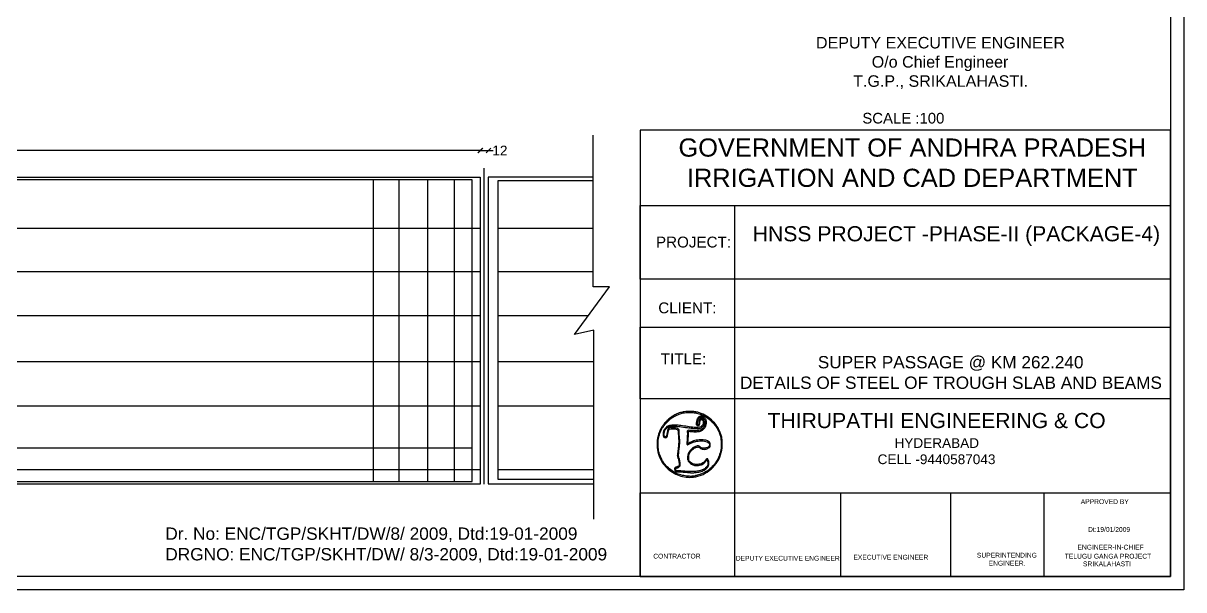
# Model space of a CAD drawing. Header units: millimetres. Extents: x 5124 to 6568637, y 2311 to 91879094.
# Drawn here: x 3503886 to 3527478, y 45931337 to 45942851 of the extents above; entities that cross this region are included whole.
import ezdxf

# ---------------------------------------------------------------- set-up
doc = ezdxf.new("R2010")
doc.units = ezdxf.units.MM
doc.header["$MEASUREMENT"] = 0
doc.layers.add('DIMENSION', color=7, linetype='Continuous')
doc.layers.add('DRAWING', color=7, linetype='Continuous')
doc.styles.get("Standard").update_dxf_attribs({"font": 'arial.ttf', "height": 200})
doc.dimstyles.get("Standard").update_dxf_attribs({"dimtxt": 200, "dimasz": 110, "dimexe": 0.18, "dimexo": 0.0625, "dimgap": 0.09, "dimtad": 0, "dimtih": 1, "dimtoh": 1, "dimdec": 0, "dimzin": 0, "dimdsep": 46, "dimtxsty": 'Standard', "dimblk": 'OBLIQUE', "dimcen": 0.09, "dimse1": 1, "dimse2": 1, "dimadec": 0, "dimazin": 0, "dimtfac": 1, "dimtdec": 0, "dimtofl": 0, "dimtmove": 0, "dimatfit": 3, "dimfxl": 1, "dimtolj": 1, "dimtzin": 0, "dimarcsym": 0})

# ---------------------------------------------------------------- blocks, each defined once
blk = doc.blocks.new('_Oblique')
at = {"color": 0, "linetype": 'ByBlock', "lineweight": -2}
blk.add_line((-0.5, -0.5), (0.5, 0.5), dxfattribs=at)
blk = doc.blocks.new('*D72')
at = {"layer": 'Defpoints', "color": 0}
for p in [(3513172, 45940263), (3478539, 45939723), (3513172, 45939723)]:
    blk.add_point(p, dxfattribs=at)
at = {"layer": 'DIMENSION', "color": 0, "lineweight": -2}
for p, q in [((3478539, 45940263), (3495489, 45940263)), ((3513172, 45940263), (3496223, 45940263))]:
    blk.add_line(p, q, dxfattribs=at)
at = {"layer": 'DIMENSION', "color": 0, "lineweight": -2, "xscale": 95, "yscale": 95, "zscale": 95, "rotation": 180}
blk.add_blockref('_Oblique', (3478539, 45940263), dxfattribs=at)
at = {"layer": 'DIMENSION', "color": 0, "lineweight": -2, "xscale": 95, "yscale": 95, "zscale": 95}
blk.add_blockref('_Oblique', (3513172, 45940263), dxfattribs=at)
at = {"layer": 'DIMENSION', "color": 0, "insert": (3495856, 45940263), "char_height": 200, "attachment_point": 5}
blk.add_mtext('\\A1;13188', dxfattribs=at)
blk = doc.blocks.new('*D71')
at = {"layer": 'Defpoints', "color": 0}
for p in [(3513347, 45940263), (3513180, 45939814), (3513347, 45939814)]:
    blk.add_point(p, dxfattribs=at)
at = {"layer": 'DIMENSION', "color": 0, "lineweight": -2}
for p, q in [((3513180, 45940263), (3513347, 45940263)), ((3513347, 45940263), (3513442, 45940263))]:
    blk.add_line(p, q, dxfattribs=at)
at = {"layer": 'DIMENSION', "color": 0, "lineweight": -2, "xscale": 95, "yscale": 95, "zscale": 95, "rotation": 180}
blk.add_blockref('_Oblique', (3513180, 45940263), dxfattribs=at)
at = {"layer": 'DIMENSION', "color": 0, "lineweight": -2, "xscale": 95, "yscale": 95, "zscale": 95}
blk.add_blockref('_Oblique', (3513347, 45940263), dxfattribs=at)
at = {"layer": 'DIMENSION', "color": 0, "insert": (3513575, 45940263), "char_height": 200, "attachment_point": 5}
blk.add_mtext('\\A1;12', dxfattribs=at)

msp = doc.modelspace()

# ---------------------------------------------------------------- linework, layer by layer
at = {"layer": 'DRAWING'}
for points in [[(3476387, 45965303.3), (3527477.9, 45965303.3), (3527477.9, 45931337.3), (3476387, 45931337.3)], [(3476654.2, 45965036.2), (3527210.8, 45965036.2), (3527210.8, 45931604.5), (3476654.2, 45931604.5)], [(3527210.8, 45940674.8), (3516426.6, 45940674.8), (3516426.6, 45931604.5), (3527210.8, 45931604.5)], [(3478539.1, 45939723), (3513172.5, 45939723), (3513172.5, 45933485.1), (3478539.1, 45933485.1)], [(3516426.6, 45939146.8), (3527210.8, 45939146.8), (3527210.8, 45937651.6), (3516426.6, 45937651.6)], [(3516426.6, 45936675.2), (3527210.8, 45936675.2), (3527210.8, 45935216), (3516426.6, 45935216)], [(3516426.6, 45933306.4), (3527210.8, 45933306.4), (3527210.8, 45931604.5), (3516426.6, 45931604.5)]]:
    msp.add_lwpolyline(points, close=True, dxfattribs=at)
for points in [[(3515484.1, 45932773.1), (3515484.1, 45936611.1), (3515090.3, 45936527.7), (3515806.3, 45937493.1), (3515472.2, 45937493.1), (3515472.2, 45940577.5)], [(3513247.5, 45939903.5), (3513247.5, 45933484.8)], [(3478737.9, 45939612.9), (3478737.9, 45933565.7), (3478737.9, 45933539.2), (3513011, 45933539.2), (3513011, 45939668.7), (3478737.9, 45939668.7), (3478737.9, 45939612.9)], [(3511000.5, 45939668.7), (3511000.5, 45933539.2)], [(3511520.5, 45939668.7), (3511520.5, 45933539.2)], [(3512106.5, 45939668.7), (3512106.5, 45933539.2)], [(3512649, 45939668.7), (3512649, 45933539.2)], [(3515472.2, 45939723), (3513338.9, 45939723), (3513338.9, 45933491.1), (3515484.1, 45933491.1)], [(3515472.2, 45939651), (3513532.2, 45939651), (3513532.2, 45933584.5), (3515484.1, 45933584.5)], [(3518341.6, 45939146.8), (3518341.6, 45931604.5)], [(3513172.5, 45938680.2), (3478737.9, 45938680.2)], [(3515472.2, 45938680.2), (3513532.2, 45938680.2)], [(3513172.5, 45937799.7), (3478737.9, 45937799.7)], [(3515472.2, 45937799.7), (3513532.2, 45937799.7)], [(3513172.5, 45936903.2), (3478737.9, 45936903.2)], [(3515368.8, 45936903.2), (3513532.2, 45936903.2)], [(3513172.5, 45935968.2), (3478737.9, 45935968.2)], [(3515484.1, 45935968.2), (3513532.2, 45935968.2)], [(3513172.5, 45935070.7), (3478737.9, 45935070.7)], [(3515484.1, 45935070.7), (3513532.2, 45935070.7)], [(3513011, 45934217.2), (3478737.9, 45934217.2)], [(3513172.5, 45933775.7), (3478737.9, 45933775.7)], [(3515484.1, 45933775.7), (3513532.2, 45933775.7)], [(3520496.4, 45933306.4), (3520496.4, 45931604.5)], [(3522733.9, 45933306.4), (3522733.9, 45931604.5)], [(3524633.6, 45933306.4), (3524633.6, 45931604.5)]]:
    msp.add_lwpolyline(points, dxfattribs=at)
for points in [[(3517322.9, 45934955.5, 0.011371), (3517249.6, 45934937.8, 0.02579), (3517195.4, 45934920.4, 0.027062), (3517144.8, 45934898, 0.013799), (3517083.8, 45934864.7, 0.049276), (3517028.7, 45934825, 0.020623), (3516962.6, 45934761.7, 0.020736), (3516900.7, 45934691.6, 0.039557), (3516858.1, 45934629.8, 0.070595), (3516789.9, 45934460.6, 0.067578), (3516770.1, 45934276.5, 0.067285), (3516800.1, 45934093.1, 0.06891), (3516877.6, 45933925.8, 0.057705), (3516968.8, 45933814.7, 0.054334), (3517084.7, 45933724.7, 0.05355), (3517218.9, 45933660.8, 0.052844), (3517364.3, 45933626.4, 0.040381), (3517446.1, 45933622.7, 0.03202), (3517534.2, 45933631.5, 0.031364), (3517622.6, 45933651.8, 0.03411), (3517705.2, 45933682.6, 0.075635), (3517870.6, 45933790, 0.073326), (3517998.6, 45933942.8, 0.073591), (3518076.7, 45934125.5, 0.077104), (3518096.9, 45934320, 0.004861), (3518093.7, 45934374, 0.019003), (3518090.1, 45934407.2, 0.02286), (3518084.3, 45934437, 0.009468), (3518073.9, 45934476.6, 0.065489), (3518009.9, 45934625.5, 0.057691), (3517907.2, 45934760, 0.058022), (3517777.2, 45934866.7, 0.068022), (3517632.7, 45934934, 0.035725), (3517559.9, 45934950.9, 0.021943), (3517472.4, 45934960.9, 0.021989), (3517387.3, 45934963, 0.048915)], [(3517597.9, 45934919.7, -0.010053), (3517645.6, 45934906, -0.02116), (3517681.9, 45934893.1, -0.022523), (3517715.5, 45934877.7, -0.013074), (3517754.5, 45934856.4, -0.040153), (3517827.4, 45934805.9, -0.032263), (3517897.2, 45934740.7, -0.031944), (3517958.7, 45934666.3, -0.036921), (3518007.1, 45934588, -0.012801), (3518023.5, 45934554.5, -0.018323), (3518036.1, 45934523.9, -0.011926), (3518044.9, 45934498.4, -0.421559), (3518042.2, 45934493.4, 0.438354), (3518041.8, 45934492.5, 0.035377), (3518043, 45934490, 0.030088), (3518045.1, 45934486.7, 0.016409), (3518048, 45934482.9, -0.136522), (3518062.3, 45934450.8, -0.015322), (3518071.9, 45934370.8, -0.019775), (3518076, 45934284.9, -0.035566), (3518071.6, 45934214.6, -0.046854), (3518042.1, 45934087.4, -0.049001), (3517989.8, 45933969.9, -0.049074), (3517915.7, 45933865, -0.047266), (3517821.7, 45933775, -0.036649), (3517771, 45933740.7, -0.020541), (3517705, 45933706.2, -0.020402), (3517638.5, 45933678.1, -0.050634), (3517587.4, 45933664.7, 0.011096), (3517577.9, 45933663, 0.006376), (3517566.5, 45933660.5, 0.006368), (3517555.2, 45933657.7, 0.010561), (3517545.7, 45933655.1, -0.075797), (3517457.6, 45933642.4, -0.036256), (3517343.5, 45933651.7, -0.035773), (3517227.3, 45933678.3, -0.053967), (3517132, 45933719.2, -0.043816), (3517024.1, 45933793, -0.050353), (3516936.2, 45933881.4, -0.04992), (3516867.1, 45933986.3, -0.041857), (3516815.3, 45934109.1, -0.041799), (3516800.1, 45934173.5, -0.022952), (3516791.9, 45934254.2, -0.022835), (3516791, 45934336.7, -0.036198), (3516798.6, 45934406.9, -0.027029), (3516813.2, 45934468.2, -0.021589), (3516835.3, 45934532.5, -0.021847), (3516862.4, 45934593.6, -0.030803), (3516892.2, 45934645.2, -0.030973), (3516928.5, 45934693.4, -0.014365), (3516981.2, 45934751.4, -0.013732), (3517035.3, 45934804.6, -0.048124), (3517074.1, 45934834.3, -0.015617), (3517105, 45934852.2, -0.006514), (3517147.7, 45934874.6, -0.006284), (3517190, 45934895.4, -0.02113), (3517218.5, 45934907.5, -0.047647), (3517303.8, 45934930.5, -0.034153), (3517402.1, 45934940.4, -0.033468), (3517503.4, 45934936.9, -0.039389)], [(3517636.2, 45934859.8, 0.079905), (3517618.7, 45934849, 0.042826), (3517600.9, 45934830.7, 0.042991), (3517586.9, 45934810.2, 0.097401), (3517581, 45934792.4, -0.017144), (3517579.3, 45934782.4, -0.007361), (3517576.5, 45934769.1, -0.007273), (3517573.1, 45934755.1, -0.009527), (3517569.6, 45934742.4, 0.057314), (3517565.1, 45934717.5, 0.105744), (3517568.2, 45934697.2, 0.129803), (3517578.5, 45934682.7, 0.112787), (3517595.2, 45934674.2, 0.089359), (3517615.1, 45934672.8, 0.205539), (3517627.8, 45934680.1, 0.119945), (3517635.7, 45934698, 0.023277), (3517640.1, 45934733.3, -0.017196), (3517644.2, 45934769.4, -0.101894), (3517650.7, 45934787.2, -0.209902), (3517661.3, 45934794.5, -0.109281), (3517677.7, 45934794, -0.199104), (3517698.2, 45934778.8, -0.104543), (3517708.7, 45934748.2, -0.087788), (3517706.7, 45934710.9, -0.092435), (3517692, 45934677.2, -0.140361), (3517657.9, 45934648.8, -0.085225), (3517606.5, 45934635.9, -0.045138), (3517525.8, 45934637, -0.010085), (3517389, 45934654.1, 0.001129), (3517256.4, 45934673.2, 0.010475), (3517198.9, 45934680, 0.019654), (3517155.3, 45934682.6, 0.009807), (3517100.1, 45934682.6, 0.021045), (3517041.9, 45934679, 0.064199), (3517003.4, 45934669.9, 0.07759), (3516972.6, 45934652.5, 0.04157), (3516940.6, 45934622.5, 0.033858), (3516918.6, 45934594.6, 0.055821), (3516904.6, 45934568.2, 0.056084), (3516896.8, 45934539.3, 0.03454), (3516893.9, 45934504.2, 0.036481), (3516895.9, 45934468.9, 0.103396), (3516904.1, 45934445.7, 0.148662), (3516918.7, 45934432.6, 0.109578), (3516940, 45934427.9, 0.120124), (3516961, 45934433, 0.145), (3516975.6, 45934447.1, 0.076305), (3516986.1, 45934474.5, 0.015923), (3516995.3, 45934525.3, -0.009484), (3516999.6, 45934550.5, -0.012925), (3517004.4, 45934573, -0.009784), (3517009.3, 45934591.4, -0.12767), (3517012.9, 45934597.5, -0.187867), (3517026.6, 45934603.6, -0.006627), (3517085.9, 45934605.3, -0.01166), (3517143.3, 45934604.9, -0.060862), (3517174.5, 45934600.2, -0.161099), (3517187.5, 45934591.4, -0.110854), (3517195.1, 45934575.3, -0.037878), (3517199.6, 45934543.6, -0.003666), (3517204.1, 45934466.2, 0.004284), (3517205.8, 45934437.9, 0.004704), (3517207.9, 45934410.5, 0.004401), (3517210.1, 45934387.2, 0.023561), (3517212.1, 45934374.6, -0.066487), (3517213.5, 45934352.1, -0.007257), (3517209.3, 45934300.6, -0.006419), (3517201.1, 45934225.6, -0.001903), (3517186.7, 45934111.1, 0.0101), (3517183, 45934077.2, 0.046767), (3517183.1, 45934057.5, 0.054451), (3517186.9, 45934039.6, 0.016832), (3517196.3, 45934013.7, -0.025497), (3517203.6, 45933992.5, -0.017703), (3517209.7, 45933968, -0.016989), (3517214.4, 45933941.8, -0.017395), (3517217.2, 45933915.6), (3517221.4, 45933859.3), (3517194.6, 45933844.2, -0.015536), (3517183.6, 45933838.5, -0.017122), (3517172.6, 45933833.6, -0.016739), (3517162.9, 45933830.1, -0.078777), (3517157.1, 45933829.2, 0.131176), (3517143.1, 45933825.5, 0.136592), (3517133.1, 45933815.3, 0.106124), (3517128.2, 45933799.1, 0.058162), (3517128.9, 45933778.2, 0.016688), (3517131, 45933766.6, 0.019181), (3517133.9, 45933755.7, 0.018627), (3517136.9, 45933746.6, 0.096084), (3517139.7, 45933742.2, 0.155202), (3517144.6, 45933739.4, 0.015688), (3517158, 45933737.1, 0.01847), (3517174.5, 45933735.4, 0.013691), (3517192.8, 45933734.6, -0.011921), (3517254.9, 45933732.3, -0.00413), (3517344.3, 45933726.1, -0.001098), (3517439.2, 45933718.6, -0.118504), (3517451.3, 45933714.6, 0.16291), (3517465.1, 45933711.3, 0.003581), (3517534.4, 45933718.3, 0.008625), (3517601, 45933726.6, 0.028406), (3517644.3, 45933735.3, 0.032579), (3517685.3, 45933748.8, 0.025466), (3517727.8, 45933768.6, 0.026004), (3517765.3, 45933791, 0.061344), (3517789.9, 45933812.3, 0.068447), (3517811.5, 45933844, 0.076262), (3517822.7, 45933879.2, 0.067476), (3517823.6, 45933919.7, 0.040065), (3517814.4, 45933967.1, 0.044341), (3517805.8, 45933989.7, 0.167899), (3517795.3, 45934000.3, 0.248042), (3517783.3, 45933999.9, 0.093969), (3517770.1, 45933988.7, -0.014529), (3517728.3, 45933939.9, -0.059632), (3517698.9, 45933914.4, -0.07471), (3517667.7, 45933899.5, -0.031322), (3517622.3, 45933888.6, -0.011719), (3517593.3, 45933884.3, -0.030157), (3517572.2, 45933882.9, -0.035481), (3517553.1, 45933884.2, -0.022756), (3517531.3, 45933888.2, -0.041651), (3517497.6, 45933899.1, -0.044873), (3517467, 45933915.2, -0.048687), (3517442.2, 45933934.8, -0.078972), (3517426.2, 45933956.2, -0.088886), (3517416.3, 45933987, -0.038681), (3517414, 45934030, -0.038538), (3517418.4, 45934074.1, -0.068656), (3517429.6, 45934108.7, -0.047822), (3517449.9, 45934142.1, -0.035478), (3517478.2, 45934174.9, -0.035754), (3517510.5, 45934202.9, -0.052131), (3517542.9, 45934222.3, -0.030465), (3517577.2, 45934235.8, -0.089851), (3517602.2, 45934239.2, -0.11423), (3517623.3, 45934233.3, -0.067663), (3517644.5, 45934217.8, 0.096235), (3517671.3, 45934200.3, 0.073317), (3517705.4, 45934191.9, 0.064558), (3517744.6, 45934193.3, 0.048869), (3517786.2, 45934204.5, 0.015923), (3517824.7, 45934220.4, 0.109612), (3517841, 45934232.5, 0.141247), (3517848.6, 45934249.1, 0.03256), (3517851.2, 45934279.9, 0.013265), (3517851, 45934303.9, 0.061516), (3517848.8, 45934317.6, 0.091027), (3517843.8, 45934327.6, 0.050414), (3517834.6, 45934337.7, 0.128873), (3517761.2, 45934375, 0.05989), (3517654.2, 45934385.1, 0.055893), (3517537.3, 45934368.9, 0.065288), (3517433.2, 45934327.5, -0.008116), (3517420.7, 45934320.7, -0.012981), (3517409.7, 45934315.4, -0.006773), (3517400.4, 45934311.3, -0.304845), (3517398.5, 45934311.7, -0.211798), (3517397.6, 45934313.9, -0.000838), (3517399, 45934341.6, -0.003985), (3517400.9, 45934373.1, -0.002472), (3517403.7, 45934410, 0.004385), (3517406.4, 45934448.7, 0.005065), (3517408.3, 45934485.7, 0.004554), (3517409.3, 45934516.9, 0.029433), (3517408.7, 45934532.7), (3517406.1, 45934559.5), (3517437.6, 45934554.6, 0.022308), (3517454.8, 45934552.7, 0.005402), (3517483.4, 45934551.2, 0.005531), (3517516.2, 45934550.1, 0.005473), (3517549.1, 45934549.8, 0.006594), (3517595.8, 45934550.5, 0.031106), (3517622.4, 45934552.9, 0.045299), (3517643.6, 45934558.1, 0.025886), (3517668, 45934568, 0.074598), (3517713.6, 45934598.3, 0.070434), (3517749.3, 45934641.1, 0.07263), (3517770.9, 45934690.8, 0.089071), (3517775.3, 45934741.2, 0.01957), (3517770.6, 45934777.5, 0.056074), (3517763.5, 45934802, 0.065261), (3517751.9, 45934822.1, 0.034277), (3517732.8, 45934843.8, 0.027009), (3517719.6, 45934855.6, 0.068734), (3517708.6, 45934862.1, 0.07176), (3517696.5, 45934865.2, 0.031521), (3517680, 45934866, 0.016443), (3517667.5, 45934865.4, 0.015199), (3517654.8, 45934864, 0.015395), (3517643.5, 45934862, 0.04795)], [(3517710.3, 45934836.9, -0.056619), (3517729.9, 45934816.9, -0.070112), (3517742.8, 45934794.4, -0.063176), (3517749.9, 45934767.3, -0.036102), (3517751.8, 45934733.5, -0.026103), (3517749.5, 45934698.9, -0.05922), (3517743.3, 45934673.5, -0.061276), (3517731.5, 45934650.8, -0.029698), (3517711.4, 45934624.9, -0.094532), (3517672.1, 45934594.2, -0.069609), (3517619.8, 45934576, -0.05177), (3517550.7, 45934569.6, -0.023109), (3517459.3, 45934574.8, 0.014899), (3517413.7, 45934578.2, 0.124815), (3517393.6, 45934574, 0.252886), (3517385.1, 45934562.2, 0.073732), (3517385.6, 45934539, -0.042717), (3517386.9, 45934523.1, -0.005288), (3517386.4, 45934488.5, -0.006212), (3517384.9, 45934447.2, -0.005103), (3517382.3, 45934403.3, 0.004606), (3517379.4, 45934355.8, 0.010714), (3517378.3, 45934320.2, 0.007341), (3517378.5, 45934293.2, 0.193504), (3517381.3, 45934286.7, 0.272952), (3517387.2, 45934285.1, 0.017404), (3517404.9, 45934290.9, 0.018882), (3517428.7, 45934300.6, 0.007944), (3517459.9, 45934315.4, -0.00991), (3517502, 45934335.1, -0.029968), (3517531.7, 45934346.2, -0.03192), (3517561.4, 45934353.3, -0.012489), (3517603.2, 45934359.4, -0.031624), (3517674.1, 45934363.4, -0.042774), (3517738, 45934357.6, -0.049658), (3517790.2, 45934342.7, -0.102801), (3517825.5, 45934319.6, -0.146745), (3517832.4, 45934306.9, -0.055372), (3517834.2, 45934286.6, -0.054274), (3517831.5, 45934265.3, -0.094139), (3517824.2, 45934249.1, -0.119575), (3517808.7, 45934235.5, -0.039208), (3517780.7, 45934223.5, -0.03788), (3517747.5, 45934214.9, -0.043914), (3517715, 45934212.1, -0.027336), (3517696, 45934213.1, -0.068469), (3517682.6, 45934216.5, -0.065144), (3517670.3, 45934223.5, -0.022939), (3517654.5, 45934236.5, 0.07041), (3517627.8, 45934254.5, 0.111511), (3517601, 45934260.8, 0.08847), (3517569.7, 45934255.5, 0.032101), (3517528.3, 45934237.6, 0.049567), (3517493, 45934215, 0.035227), (3517458.4, 45934183.3, 0.034846), (3517428, 45934146.5, 0.044392), (3517405.7, 45934108.7, 0.072348), (3517397.2, 45934081, 0.020236), (3517392, 45934035.8, 0.012952), (3517389.9, 45933990.4, 0.265664), (3517396.2, 45933978.8, -0.115377), (3517398.8, 45933976.2, -0.049412), (3517401, 45933971.8, -0.04534), (3517402.5, 45933966.4, -0.044785), (3517403, 45933960.8, 0.179828), (3517410, 45933941.9, 0.032309), (3517436.8, 45933914.6, 0.035345), (3517469.2, 45933889.5, 0.067561), (3517498.8, 45933875.1, 0.028537), (3517533, 45933865.9, 0.039847), (3517564.5, 45933862, 0.038236), (3517597.1, 45933863, 0.023572), (3517635.1, 45933868.9, 0.033201), (3517674.2, 45933879.6, 0.052304), (3517705.7, 45933894.4, 0.054197), (3517732.6, 45933915, 0.038969), (3517758, 45933943.1, -0.007998), (3517767.6, 45933955.3, -0.011914), (3517776.5, 45933965.6, -0.007046), (3517784.2, 45933973.9, -0.189724), (3517786.9, 45933975.1, -0.31512), (3517789, 45933973.8, -0.012989), (3517792.5, 45933965, -0.018519), (3517796.3, 45933953.7, -0.0116), (3517799.8, 45933940.3, -0.076654), (3517804, 45933889.9, -0.116551), (3517790.9, 45933848.1, -0.101292), (3517758.7, 45933812.6, -0.047771), (3517705.3, 45933780.8, -0.047916), (3517636.2, 45933755.9, -0.038807), (3517558.4, 45933742.3, -0.030246), (3517462.7, 45933739.1, -0.013533), (3517336.8, 45933745.8, 0.003397), (3517296.3, 45933748.8, 0.003258), (3517255.2, 45933751.2, 0.003226), (3517218.9, 45933753, 0.011736), (3517195.9, 45933753.4), (3517152.3, 45933753.1), (3517152.3, 45933773.7), (3517152.3, 45933789.9), (3517152.3, 45933799.6, -0.255878), (3517153.7, 45933802.1, -0.021331), (3517160.3, 45933806, -0.024284), (3517169.1, 45933810.1, -0.016153), (3517179.6, 45933813.9, 0.029102), (3517191.3, 45933818.6, 0.019825), (3517204.1, 45933825.2, 0.020023), (3517215.9, 45933832.6, 0.037497), (3517224.8, 45933839.6, 0.047773), (3517235, 45933851.1, 0.109676), (3517239.6, 45933861.6, 0.059805), (3517240.8, 45933876.8, 0.007063), (3517238.8, 45933910.6, 0.017193), (3517236.3, 45933934.5, 0.01193), (3517231.9, 45933961.2, 0.012048), (3517226.4, 45933986.7, 0.024163), (3517220.6, 45934006.4, -0.021994), (3517213.2, 45934031.3, -0.038871), (3517209.6, 45934052.3, -0.030789), (3517208.9, 45934076.8, -0.009072), (3517210.9, 45934114.3, -0.001709), (3517212.9, 45934141.3, -0.001884), (3517215, 45934167.4, -0.001751), (3517216.9, 45934189.7, -0.009616), (3517218.2, 45934201.6, 0.002783), (3517229.2, 45934289.2, 0.015642), (3517233.3, 45934336.1, 0.027419), (3517233.3, 45934370.3, 0.025052), (3517229.6, 45934405.3, -0.013359), (3517226.7, 45934428.5, -0.007032), (3517224.2, 45934457.3, -0.006991), (3517222.5, 45934487, -0.010691), (3517221.9, 45934512.8, 0.009817), (3517220.9, 45934559.4, 0.054013), (3517217.1, 45934584.3, 0.099692), (3517209.3, 45934600.3, 0.084336), (3517195.5, 45934613.1, 0.111049), (3517170.7, 45934622.4, 0.01671), (3517117.5, 45934627.9, 0.019303), (3517063.1, 45934629.7, 0.061247), (3517027, 45934625, 0.116126), (3517006.3, 45934614.2, 0.097571), (3516991, 45934594.6, 0.067516), (3516980.5, 45934564.2, 0.026486), (3516974.1, 45934520.3, -0.029178), (3516968.2, 45934482, -0.08956), (3516958.4, 45934457.9, -0.186289), (3516945.1, 45934448.1, -0.209405), (3516929.6, 45934450.4, -0.132851), (3516917.9, 45934463, -0.091992), (3516912.1, 45934481.7, -0.064225), (3516912.4, 45934507.3, -0.027894), (3516918.9, 45934540.7, -0.043994), (3516930.3, 45934572.9, -0.055217), (3516946.5, 45934600, -0.053692), (3516968.6, 45934623.5, -0.038475), (3516997.7, 45934644.9, -0.115688), (3517043.7, 45934660.4, -0.031518), (3517120.7, 45934662.8, -0.022483), (3517230.5, 45934654.3, -0.007666), (3517389, 45934632.5, 0.006179), (3517437.6, 45934625.7, 0.0054), (3517488.6, 45934619.7, 0.005436), (3517534.7, 45934615.3, 0.016056), (3517566.5, 45934613.7, 0.009603), (3517602.2, 45934613.6, 0.036421), (3517624.3, 45934615.7, 0.048057), (3517642.7, 45934620.5, 0.026799), (3517664, 45934629.8, 0.051449), (3517693.7, 45934648.7, 0.079901), (3517714.3, 45934671.1, 0.083725), (3517726.1, 45934697.9, 0.062275), (3517730.1, 45934730.1, 0.027547), (3517729.2, 45934746.3, 0.025908), (3517726.6, 45934762.6, 0.027051), (3517722.4, 45934777.7, 0.042534), (3517717.1, 45934790, 0.029286), (3517708.7, 45934803.7, 0.113768), (3517701.3, 45934810.4, 0.10469), (3517691.5, 45934813.4, 0.022841), (3517673.6, 45934814.2, 0.022154), (3517655.7, 45934813.4, 0.107946), (3517646, 45934810.4, 0.118554), (3517638.9, 45934803.8, 0.029201), (3517630.9, 45934789.9, 0.04357), (3517626.2, 45934777.8, 0.022936), (3517622.3, 45934762, 0.022268), (3517619.6, 45934745.1, 0.027017), (3517618.8, 45934729, -0.013965), (3517618.3, 45934711.7, -0.050225), (3517616.6, 45934700.8, -0.097184), (3517613.6, 45934694.6, -0.23583), (3517609.2, 45934692.4, -0.162421), (3517597, 45934696.5, -0.180712), (3517590.4, 45934706.9, -0.084641), (3517589.5, 45934726.1, -0.019045), (3517594.9, 45934758.7, -0.042593), (3517606.5, 45934797.8, -0.090406), (3517623.1, 45934824.6, -0.113659), (3517645.2, 45934840.1, -0.096515), (3517673.2, 45934845.6, -0.029399), (3517684.1, 45934844.9, -0.028215), (3517695, 45934843, -0.029397), (3517704.4, 45934840.2, -0.08398)]]:
    msp.add_lwpolyline(points, format="xyb", close=True, dxfattribs=at)

# ---------------------------------------------------------------- texts
for s, height, p in [('SCALE :100', 216.96, (3520943.5, 45940812.2)), ('APPROVED BY', 97.612, (3525382.6, 45933079.7)), ('Dt:19/01/2009', 97.612, (3525531.4, 45932513.9)), ('CONTRACTOR', 97.61, (3516693, 45931972.6)), ('TELUGU GANGA PROJECT', 97.612, (3525058.1, 45931971.1)), ('SRIKALAHASTI', 97.612, (3525428.4, 45931814.7))]:
    msp.add_text(s, height=height, dxfattribs=at).set_placement(p)
at = {"layer": 'DRAWING', "attachment_point": 1}
for s, insert, char_height, width in [('\\pi1491;DEPUTY EXECUTIVE ENGINEER\\P\\pi2625;O/o Chief Engineer\\P\\pi2247.6;T.G.P., SRIKALAHASTI. ', (3518509.2, 45942571.8), 233.833, 8016.963), ('PROJECT:', (3516748.5, 45938513.7), 220.92, 2061.216), ('CLIENT:', (3516795.3, 45937176.7), 220.92, 2061.216), ('TITLE:', (3516846.2, 45936141.3), 220.92, 1197.938), ('\\pi1890.9;SUPER PASSAGE @ KM 262.240\\P\\pi309.24;DETAILS OF STEEL OF TROUGH SLAB AND BEAMS', (3518147.5, 45936087.2), 250, 9151.052), ('\\pi1350.6;THIRUPATHI ENGINEERING & CO\\P\\pi3931.6;{\\H0.64302x;HYDERABAD\\P\\pi3588;CELL -9440587043}', (3517665.8, 45934930.6), 307.495, 9545.507), ('Dr. No: ENC/TGP/SKHT/DW/8/ 2009, Dtd:19-01-2009\\PDRGNO: ENC/TGP/SKHT/DW/ 8/3-2009, Dtd:19-01-2009', (3506774.1, 45932603.6), 250.979, 10962.164), ('ENGINEER-IN-CHIEF  ', (3525316, 45932252), 97.612, 1719.426), ('DEPUTY EXECUTIVE ENGINEER  ', (3518370.1, 45932026.8), 97.612, 2741.503), ('  EXECUTIVE ENGINEER  ', (3520684.9, 45932047.9), 97.612, 2741.503), ('\\pi257.13;SUPERINTENDING \\P\\pi495.96;ENGINEER.', (3523015, 45932089.2), 97.612, 1719.426)]:
    msp.add_mtext(s, dxfattribs=dict(at, insert=insert, char_height=char_height, width=width))
at = {"layer": 'DRAWING', "color": 7, "width": 10523.27, "attachment_point": 5}
for s, insert, char_height in [('GOVERNMENT OF ANDHRA PRADESH\\PIRRIGATION AND CAD DEPARTMENT', (3521960.1, 45940014), 368.995), ('HNSS PROJECT -PHASE-II (PACKAGE-4)', (3522856.8, 45938526.2), 307.495)]:
    msp.add_mtext(s, dxfattribs=dict(at, insert=insert, char_height=char_height))

# ---------------------------------------------------------------- dimensions: what is measured, and where the dimension line sits
at = {"layer": 'DIMENSION'}
for base, p1, p2, text, picture, middle in [((3513172.5, 45940263.5), (3478539.1, 45939723), (3513172.5, 45939723), '13188', '*D72', (3495855.8, 45940263.5)), ((3513346.7, 45940263), (3513180.3, 45939814.1), (3513346.7, 45939814.1), '12', '*D71', (3513574.6, 45940263))]:
    dim = msp.add_linear_dim(base=base, p1=p1, p2=p2, text=text, dimstyle='Standard', override={"dimasz": 95, "dimfxl": 2000, "dimarcsym": 1}, dxfattribs=at)
    dim.commit()
    dim.dimension.update_dxf_attribs({"geometry": picture, "text_midpoint": middle})

doc.saveas('drawing.dxf')
